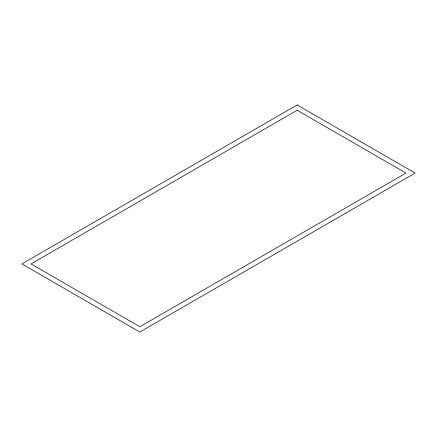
<?xml version="1.0" encoding="UTF-8"?>
<svg xmlns="http://www.w3.org/2000/svg" width="437" height="437" viewBox="0 0 437 437"><rect width="100%" height="100%" fill="white"/><g stroke="black" fill="none" stroke-linecap="round" stroke-linejoin="round"><path stroke-width="0.66" d="M297.16 104.967L21.85 263.915L139.84 332.033L415.15 173.085L297.16 104.967M297.16 110.255L31.016 263.915L139.84 326.745L405.984 173.085L297.16 110.255"/></g></svg>
